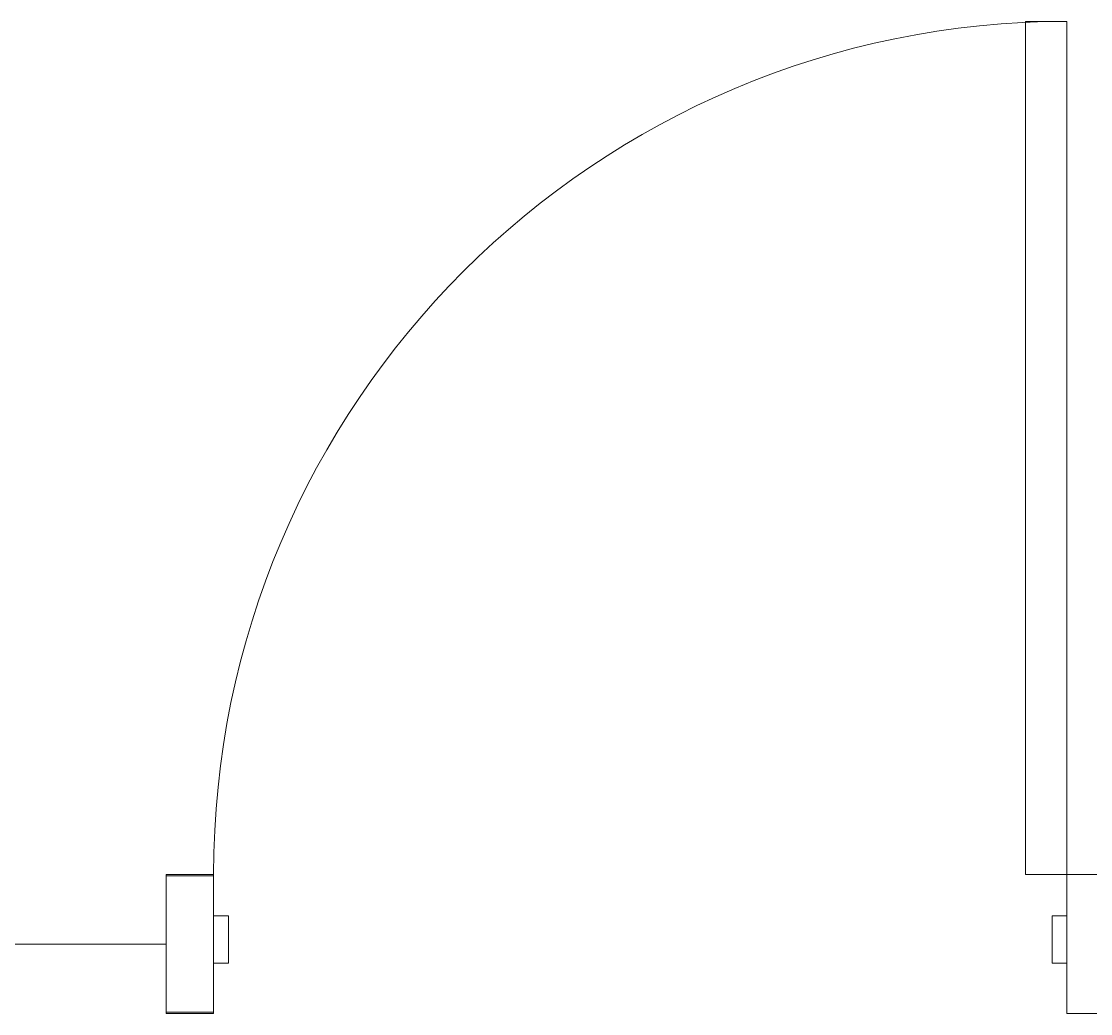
# Model space of a CAD drawing. Header units: inches. Extents: x -675 to 1187, y -924 to 1124.
# Drawn here: x -437.74 to -392.63, y 942.05 to 983.92 of the extents above; entities that cross this region are included whole.
import ezdxf

# ---------------------------------------------------------------- set-up
doc = ezdxf.new("R2010")
doc.units = ezdxf.units.IN
doc.header["$MEASUREMENT"] = 0
doc.layers.add('Base_dwg', color=8, linetype='Continuous', lineweight=9)
doc.layers.add('core and shell', color=50, linetype='Continuous', lineweight=9)

# ---------------------------------------------------------------- blocks, each defined once
blk = doc.blocks.new('Base_dwg-531197-Level 1 Copy 1')
at = {"layer": 'core and shell', "flags": 128}
for points in [[(607.166, 1871.875), (605.416, 1871.875), (605.416, 1907.875), (607.166, 1907.875)], [(571.166, 1866), (569.166, 1866), (569.166, 1871.875), (571.166, 1871.875)], [(569.166, 1871.812), (571.166, 1871.812), (571.166, 1866.062), (569.166, 1866.062)], [(607.166, 1866), (609.166, 1866), (609.166, 1871.875), (607.166, 1871.875)], [(571.166, 1868.125), (571.791, 1868.125), (571.791, 1870.125), (571.166, 1870.125)], [(607.166, 1868.125), (606.541, 1868.125), (606.541, 1870.125), (607.166, 1870.125)]]:
    blk.add_lwpolyline(points, close=True, dxfattribs=at)
blk.add_lwpolyline([(569.165, 1868.937), (569.165, 1868.938), (517.167, 1868.938), (517.166, 1868.937), (569.166, 1868.937), (569.166, 1868.938), (517.166, 1868.938), (517.166, 1868.937)], dxfattribs=at)
at = {"layer": 'core and shell'}
blk.add_arc((607.166, 1871.875), 36, 90, 180, dxfattribs=at)

msp = doc.modelspace()

# ---------------------------------------------------------------- block references
at = {"layer": 'Base_dwg', "color": 7, "lineweight": 20}
msp.add_blockref('Base_dwg-531197-Level 1 Copy 1', (-1000.794, -923.952), dxfattribs=at)

doc.saveas('drawing.dxf')
